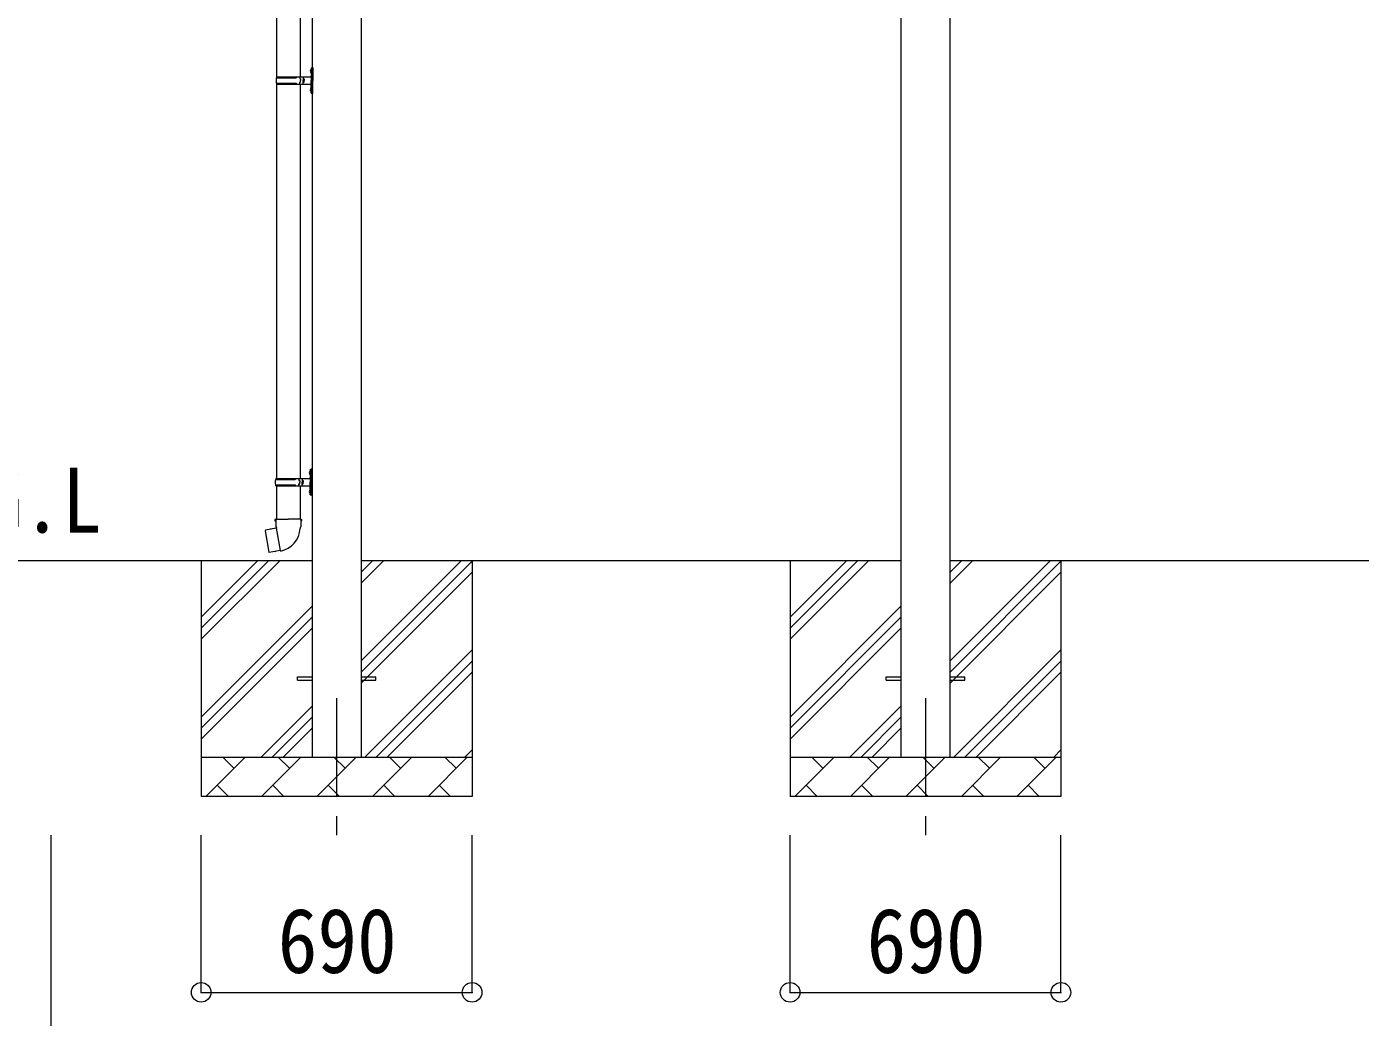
# Model space of a CAD drawing. Units: millimetres at full size, sheet at 1:50. Extents: x -14053 to 14053, y -9700 to 9700.
# Drawn here: x 3447 to 6844, y -6551 to -4029 of the extents above; entities that cross this region are included whole.
import ezdxf
from ezdxf.enums import TextEntityAlignment as Align

# ---------------------------------------------------------------- set-up
doc = ezdxf.new("R2010")
doc.units = ezdxf.units.MM
doc.header["$LTSCALE"] = 50
doc.header["$PDMODE"] = 32
doc.header["$PDSIZE"] = 50
doc.linetypes.add('CHAIN1', pattern=[8, 5, -1, 1, -1])
for name, color, linetype, lineweight in [('0-1_Defpoints', 7, 'CHAIN1', 9), ('0-2_TEXT1', 4, 'Continuous', 9), ('0-3_SHAPE', 7, 'Continuous', 9), ('0-7_PARTS2', 7, 'Continuous', 9), ('0-8_TABLE1', 6, 'Continuous', 9), ('0-9_DIM1', 7, 'Continuous', 9)]:
    doc.layers.add(name, color=color, linetype=linetype, lineweight=lineweight)
doc.styles.add('ＭＳ ゴシック', font='')
doc.styles.get('ＭＳ ゴシック').set_extended_font_data('MS Gothic')

msp = doc.modelspace()

# ---------------------------------------------------------------- linework, layer by layer
at = {"layer": '0-1_Defpoints'}
for p, q in [((4236.51, -5738.7), (4236.51, -6087.7)), ((5736.51, -5738.7), (5736.51, -6087.7))]:
    msp.add_line(p, q, dxfattribs=at)
at = {"layer": '0-2_TEXT1'}
for p, q in [((5674.01, -2844.53), (5674.01, -5888.7)), ((5799.01, -5888.7), (5799.01, -2844.53)), ((4174.01, -2891.2), (4174.01, -5888.7)), ((4299.01, -2891.2), (4299.01, -5888.7)), ((4136.51, -5693.2), (4136.51, -5684.2)), ((4136.51, -5684.2), (4174.01, -5684.2)), ((4136.51, -5693.2), (4174.01, -5693.2)), ((4299.01, -5684.2), (4336.51, -5684.2)), ((4299.01, -5693.2), (4336.51, -5693.2)), ((4336.51, -5693.2), (4336.51, -5684.2)), ((5636.51, -5693.2), (5636.51, -5684.2)), ((5636.51, -5684.2), (5674.01, -5684.2)), ((5636.51, -5693.2), (5674.01, -5693.2)), ((5799.01, -5684.2), (5836.51, -5684.2)), ((5799.01, -5693.2), (5836.51, -5693.2)), ((5836.51, -5693.2), (5836.51, -5684.2))]:
    msp.add_line(p, q, dxfattribs=at)
at = {"layer": '0-3_SHAPE'}
for p, q in [((4174.01, -5388.7), (3125.27, -5388.7)), ((3891.51, -5388.7), (3891.51, -5988.7)), ((3891.51, -5532.18), (4034.99, -5388.7)), ((3891.51, -5560.46), (4063.28, -5388.7)), ((3891.51, -5588.75), (4091.56, -5388.7)), ((5674.01, -5388.7), (4299.01, -5388.7)), ((4299.01, -5417.52), (4327.83, -5388.7)), ((4299.01, -5445.81), (4356.12, -5388.7)), ((4299.01, -5643.8), (4554.11, -5388.7)), ((4299.01, -5672.08), (4581.51, -5389.58)), ((4581.51, -5388.7), (4581.51, -5988.7)), ((5391.51, -5388.7), (5391.51, -5988.7)), ((5391.51, -5532.18), (5534.99, -5388.7)), ((5391.51, -5560.46), (5563.28, -5388.7)), ((5391.51, -5588.75), (5591.56, -5388.7)), ((7174.01, -5388.7), (5799.01, -5388.7)), ((5799.01, -5417.52), (5827.83, -5388.7)), ((5799.01, -5445.81), (5856.12, -5388.7)), ((5799.01, -5643.8), (6054.11, -5388.7)), ((5799.01, -5672.08), (6081.51, -5389.58)), ((6081.51, -5388.7), (6081.51, -5988.7)), ((4299.01, -5700.37), (4581.51, -5417.87)), ((5799.01, -5700.37), (6081.51, -5417.87)), ((3891.51, -5786.74), (4174.01, -5504.24)), ((3891.51, -5815.02), (4174.01, -5532.52)), ((5391.51, -5786.74), (5674.01, -5504.24)), ((5391.51, -5815.02), (5674.01, -5532.52)), ((3891.51, -5843.31), (4174.01, -5560.81)), ((5391.51, -5843.31), (5674.01, -5560.81)), ((4308.67, -5888.7), (4581.51, -5615.86)), ((5808.67, -5888.7), (6081.51, -5615.86)), ((4336.95, -5888.7), (4581.51, -5644.14)), ((4365.24, -5888.7), (4581.51, -5672.42)), ((5836.95, -5888.7), (6081.51, -5644.14)), ((5865.24, -5888.7), (6081.51, -5672.42)), ((4044.11, -5888.7), (4174.01, -5758.8)), ((5544.11, -5888.7), (5674.01, -5758.8)), ((4072.39, -5888.7), (4174.01, -5787.08)), ((5572.39, -5888.7), (5674.01, -5787.08)), ((4100.68, -5888.7), (4174.01, -5815.37)), ((5600.68, -5888.7), (5674.01, -5815.37)), ((4563.23, -5888.7), (4581.51, -5870.41)), ((6063.23, -5888.7), (6081.51, -5870.41)), ((3891.51, -5888.7), (4581.51, -5888.7)), ((3903.67, -5988.7), (4003.67, -5888.7)), ((3975.11, -5917.25), (3946.56, -5888.7)), ((4045.09, -5988.7), (4145.09, -5888.7)), ((4116.54, -5917.25), (4087.98, -5888.7)), ((4186.51, -5988.7), (4286.51, -5888.7)), ((4257.96, -5917.25), (4229.4, -5888.7)), ((4327.93, -5988.7), (4427.93, -5888.7)), ((4399.38, -5917.25), (4370.82, -5888.7)), ((4469.35, -5988.7), (4569.35, -5888.7)), ((4540.8, -5917.25), (4512.25, -5888.7)), ((5391.51, -5888.7), (6081.51, -5888.7)), ((5403.67, -5988.7), (5503.67, -5888.7)), ((5475.11, -5917.25), (5446.56, -5888.7)), ((5545.09, -5988.7), (5645.09, -5888.7)), ((5616.54, -5917.25), (5587.98, -5888.7)), ((5686.51, -5988.7), (5786.51, -5888.7)), ((5757.96, -5917.25), (5729.4, -5888.7)), ((5827.93, -5988.7), (5927.93, -5888.7)), ((5899.38, -5917.25), (5870.82, -5888.7)), ((5969.35, -5988.7), (6069.35, -5888.7)), ((6040.8, -5917.25), (6012.25, -5888.7)), ((3932.22, -5960.15), (3960.77, -5988.7)), ((4073.64, -5960.15), (4102.2, -5988.7)), ((4215.06, -5960.15), (4243.62, -5988.7)), ((4356.48, -5960.15), (4385.04, -5988.7)), ((4497.91, -5960.15), (4526.46, -5988.7)), ((5432.22, -5960.15), (5460.77, -5988.7)), ((5573.64, -5960.15), (5602.2, -5988.7)), ((5715.06, -5960.15), (5743.62, -5988.7)), ((5856.48, -5960.15), (5885.04, -5988.7)), ((5997.91, -5960.15), (6026.46, -5988.7)), ((4581.51, -5988.7), (3891.51, -5988.7)), ((6081.51, -5988.7), (5391.51, -5988.7))]:
    msp.add_line(p, q, dxfattribs=at)
at = {"layer": '0-8_TABLE1'}
for p, q in [((3509.51, -7187.7), (3509.51, -6087.7)), ((3891.51, -6487.7), (3891.51, -6087.7)), ((4581.51, -6487.7), (4581.51, -6087.7)), ((5391.51, -6487.7), (5391.51, -6087.7)), ((6081.51, -6487.7), (6081.51, -6087.7)), ((3891.51, -6487.7), (4581.51, -6487.7)), ((5391.51, -6487.7), (6081.51, -6487.7))]:
    msp.add_line(p, q, dxfattribs=at)
for p in [(3891.51, -6487.7), (4581.51, -6487.7), (5391.51, -6487.7), (6081.51, -6487.7)]:
    msp.add_point(p, dxfattribs=at)
at = {"layer": '0-9_DIM1'}
for p, q in [((4083.43, -3007.7), (4083.43, -4157.2)), ((4143.43, -3007.7), (4143.43, -4157.2)), ((4169.63, -4140.05), (4171.68, -4141.05)), ((4170.9, -4138.05), (4171.53, -4138.05)), ((4170.9, -4138.05), (4170.9, -4146.35)), ((4171.53, -4138.05), (4171.53, -4146.35)), ((4171.53, -4138.05), (4171.93, -4138.45)), ((4171.68, -4141.05), (4172.29, -4142.2)), ((4171.93, -4134.2), (4174.93, -4132.7)), ((4171.93, -4134.2), (4171.93, -4166.2)), ((4171.93, -4138.45), (4171.93, -4145.95)), ((4174.93, -4132.7), (4174.93, -4166.2)), ((4174.93, -4132.7), (4175.93, -4132.7)), ((4175.93, -4132.7), (4175.93, -4166.2)), ((4082.93, -4159.2), (4133.27, -4159.2)), ((4082.93, -4173.2), (4133.27, -4173.2)), ((4083.43, -4175.19), (4083.43, -5179.7)), ((4083.93, -4157.2), (4169.93, -4157.2)), ((4083.93, -4157.2), (4083.93, -4159.2)), ((4083.93, -4175.2), (4083.93, -4173.2)), ((4083.93, -4175.2), (4169.93, -4175.2)), ((4142.93, -4157.2), (4142.93, -4161.7)), ((4142.93, -4161.7), (4144.93, -4161.7)), ((4142.93, -4175.2), (4142.93, -4170.7)), ((4142.93, -4170.7), (4144.93, -4170.7)), ((4143.43, -4175.19), (4143.43, -5179.7)), ((4144.93, -4161.7), (4144.93, -4166.2)), ((4144.93, -4170.7), (4144.93, -4166.2)), ((4150.93, -4157.2), (4150.93, -4166.2)), ((4150.93, -4161.7), (4153.93, -4161.7)), ((4150.93, -4175.2), (4150.93, -4166.2)), ((4150.93, -4170.7), (4153.93, -4170.7)), ((4153.93, -4161.7), (4153.93, -4166.2)), ((4153.93, -4170.7), (4153.93, -4166.2)), ((4170.9, -4146.35), (4171.53, -4146.35)), ((4171.53, -4146.35), (4171.93, -4145.95)), ((4171.93, -4198.2), (4171.93, -4166.2)), ((4174.93, -4199.7), (4174.93, -4166.2)), ((4175.93, -4199.7), (4175.93, -4166.2)), ((4169.63, -4188.05), (4171.68, -4189.05)), ((4170.9, -4186.05), (4171.53, -4186.05)), ((4170.9, -4186.05), (4170.9, -4194.35)), ((4170.9, -4194.35), (4171.53, -4194.35)), ((4171.53, -4186.05), (4171.53, -4194.35)), ((4171.53, -4186.05), (4171.93, -4186.45)), ((4171.53, -4194.35), (4171.93, -4193.95)), ((4171.68, -4189.05), (4172.29, -4190.2)), ((4171.93, -4186.45), (4171.93, -4193.95)), ((4171.93, -4198.2), (4174.93, -4199.7)), ((4174.93, -4199.7), (4175.93, -4199.7)), ((4167.13, -5162.55), (4169.18, -5163.55)), ((4168.4, -5160.55), (4169.03, -5160.55)), ((4168.4, -5160.55), (4168.4, -5168.85)), ((4169.03, -5160.55), (4169.03, -5168.85)), ((4169.03, -5160.55), (4169.43, -5160.95)), ((4169.18, -5163.55), (4169.79, -5164.7)), ((4169.43, -5156.7), (4172.43, -5155.2)), ((4169.43, -5156.7), (4169.43, -5188.7)), ((4169.43, -5160.95), (4169.43, -5168.45)), ((4172.43, -5155.2), (4172.43, -5188.7)), ((4172.43, -5155.2), (4173.43, -5155.2)), ((4173.43, -5155.2), (4173.43, -5188.7)), ((4080.43, -5181.7), (4130.77, -5181.7)), ((4080.43, -5195.7), (4130.77, -5195.7)), ((4081.43, -5179.7), (4167.43, -5179.7)), ((4081.43, -5179.7), (4081.43, -5181.7)), ((4081.43, -5197.7), (4081.43, -5195.7)), ((4140.43, -5179.7), (4140.43, -5184.2)), ((4140.43, -5184.2), (4142.43, -5184.2)), ((4140.43, -5197.7), (4140.43, -5193.2)), ((4140.43, -5193.2), (4142.43, -5193.2)), ((4142.43, -5184.2), (4142.43, -5188.7)), ((4142.43, -5193.2), (4142.43, -5188.7)), ((4148.43, -5179.7), (4148.43, -5188.7)), ((4148.43, -5184.2), (4151.43, -5184.2)), ((4148.43, -5197.7), (4148.43, -5188.7)), ((4148.43, -5193.2), (4151.43, -5193.2)), ((4151.43, -5184.2), (4151.43, -5188.7)), ((4151.43, -5193.2), (4151.43, -5188.7)), ((4168.4, -5168.85), (4169.03, -5168.85)), ((4169.03, -5168.85), (4169.43, -5168.45)), ((4169.43, -5220.7), (4169.43, -5188.7)), ((4172.43, -5222.2), (4172.43, -5188.7)), ((4173.43, -5222.2), (4173.43, -5188.7)), ((4081.43, -5197.7), (4167.43, -5197.7)), ((4083.43, -5197.7), (4083.43, -5282.63)), ((4143.43, -5197.7), (4143.43, -5282.63)), ((4167.13, -5210.55), (4169.18, -5211.55)), ((4168.4, -5208.55), (4169.03, -5208.55)), ((4168.4, -5208.55), (4168.4, -5216.85)), ((4168.4, -5216.85), (4169.03, -5216.85)), ((4169.03, -5208.55), (4169.03, -5216.85)), ((4169.03, -5208.55), (4169.43, -5208.95)), ((4169.03, -5216.85), (4169.43, -5216.45)), ((4169.18, -5211.55), (4169.79, -5212.7)), ((4169.43, -5208.95), (4169.43, -5216.45)), ((4169.43, -5220.7), (4172.43, -5222.2)), ((4172.43, -5222.2), (4173.43, -5222.2)), ((4081.58, -5282.63), (4079.43, -5283.41)), ((4079.43, -5283.41), (4079.43, -5287.03)), ((4079.43, -5287.03), (4081.68, -5287.84)), ((4081.58, -5282.63), (4113.43, -5282.63)), ((4081.58, -5282.63), (4081.68, -5287.84)), ((4081.68, -5287.84), (4081.93, -5302.63)), ((4145.28, -5282.63), (4113.43, -5282.63)), ((4147.43, -5287.03), (4145.19, -5287.84)), ((4145.28, -5282.63), (4147.43, -5283.41)), ((4147.43, -5283.41), (4147.43, -5287.03)), ((4054.97, -5311.08), (4054.17, -5312.25)), ((4054.17, -5312.25), (4063.79, -5366.81)), ((4082.84, -5305.83), (4054.97, -5311.08)), ((4067.72, -5308.47), (4067.51, -5308.72)), ((4081.93, -5302.63), (4083.28, -5304.63)), ((4093.2, -5363.12), (4083.06, -5305.65)), ((4083.09, -5304.83), (4083.09, -5305.53)), ((4083.28, -5304.63), (4083.25, -5304.63)), ((4143.62, -5304.57), (4143.55, -5306.73)), ((4144.94, -5302.63), (4143.62, -5304.57)), ((4077.81, -5365.72), (4077.53, -5365.56)), ((4093.5, -5363.89), (4093.26, -5363.22))]:
    msp.add_line(p, q, dxfattribs=at)
for points in [[(4169.63, -4144.35), (4171.68, -4143.35), (4172.29, -4142.2)], [(4169.63, -4192.35), (4171.68, -4191.35), (4172.29, -4190.2)], [(4167.13, -5166.85), (4169.18, -5165.85), (4169.79, -5164.7)], [(4167.13, -5214.85), (4169.18, -5213.85), (4169.79, -5212.7)], [(4145.28, -5282.63), (4145.19, -5287.84), (4144.94, -5302.63)], [(4069.96, -5308.25), (4069.68, -5308.1), (4067.72, -5308.47)], [(4092.93, -5363.03), (4064.95, -5367.63), (4063.79, -5366.81)], [(4080, -5365.16), (4079.78, -5365.39), (4077.81, -5365.72)]]:
    msp.add_lwpolyline(points, dxfattribs=at)
for centre, radius, start, end in [((4175.23, -4142.2), 6, 136.21765, 223.78235), ((4131.68, -4166.2), 49.25, 171.82876, 180.00002), ((4131.68, -4166.2), 49.25, 180.00002, 188.17127), ((4133.27, -4157.2), 2, 270, 359.99998), ((4133.27, -4175.2), 2, 0.00005, 90.00004), ((4169.93, -4155.2), 2, 270, 359.99998), ((4169.93, -4177.2), 2, 0.00005, 90.00004), ((4175.23, -4190.2), 6, 136.21765, 223.78235), ((4172.73, -5164.7), 6, 136.21765, 223.78235), ((4129.18, -5188.7), 49.25, 171.82876, 180.00002), ((4129.18, -5188.7), 49.25, 180.00002, 188.17127), ((4130.77, -5179.7), 2, 270, 359.99998), ((4130.77, -5197.7), 2, 0.00005, 90.00004), ((4167.43, -5177.7), 2, 270, 359.99998), ((4172.73, -5212.7), 6, 136.21765, 223.78235), ((4167.43, -5199.7), 2, 0.00005, 90.00004), ((4082.79, -5305.53), 0.3, 280.66842, 0), ((4083.29, -5304.83), 0.2, 100, 180), ((4083.28, -5304.63), 60.3, 279.96938, 358), ((4092.98, -5363.33), 0.3, 20, 99.33158), ((4093.69, -5363.82), 0.2, 200, 279.96938)]:
    msp.add_arc(centre, radius, start, end, dxfattribs=at)

# ---------------------------------------------------------------- texts
at = {"layer": '0-7_PARTS2', "style": 'ＭＳ ゴシック', "width": 0.9}
msp.add_text('▼G.L', height=165, dxfattribs=at).set_placement((3132.55, -5366.48), align=Align.BOTTOM_LEFT)
at = {"layer": '0-8_TABLE1', "color": 7, "style": 'ＭＳ ゴシック', "width": 0.9}
for p in [(4086.51, -6487.7), (5586.51, -6487.7)]:
    msp.add_text('690', height=165, dxfattribs=at).set_placement(p, align=Align.BOTTOM_LEFT)

doc.saveas('drawing.dxf')
